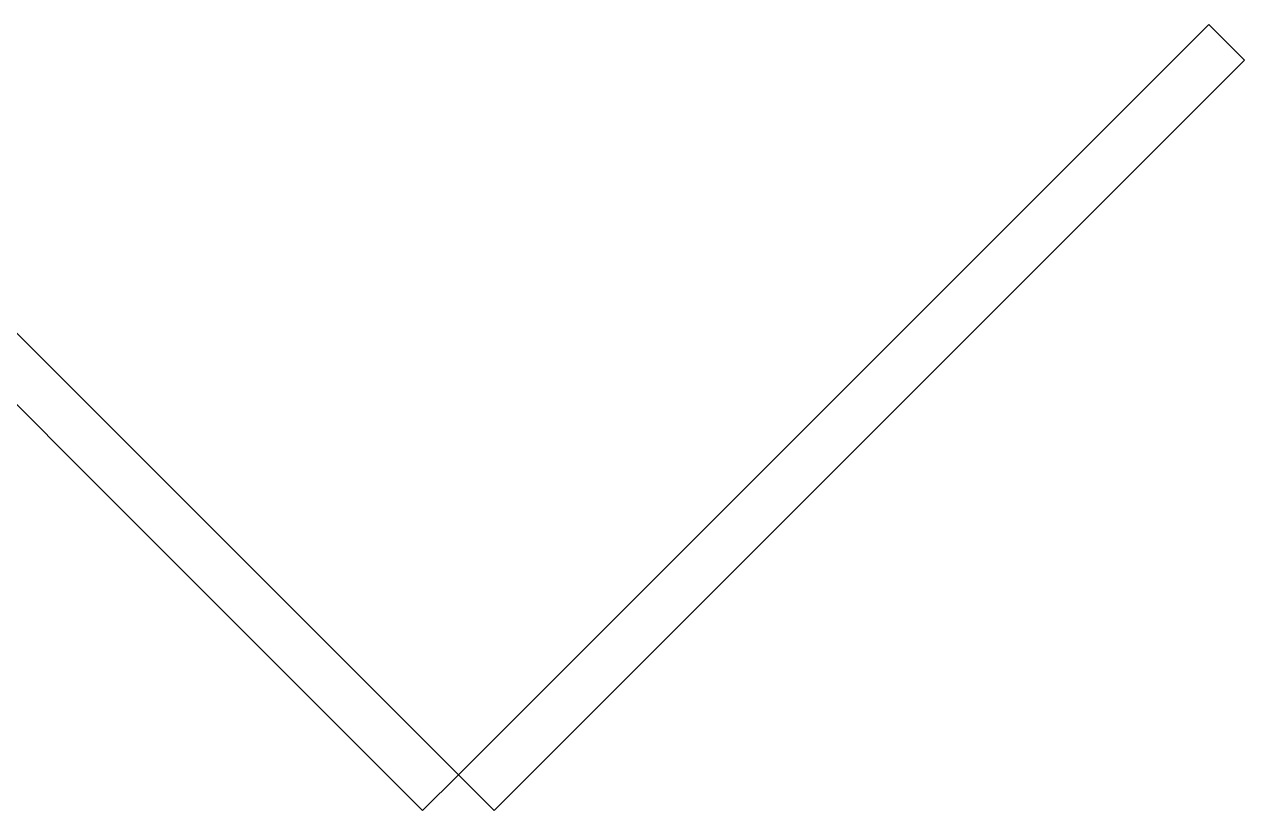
# Model space of a CAD drawing. Header units: metres. Extents: x -54 to 264, y -14 to 31.
# Drawn here: x 34.472 to 35.076, y 6.841 to 7.23 of the extents above; entities that cross this region are included whole.
import ezdxf

# ---------------------------------------------------------------- set-up
doc = ezdxf.new("R2010")
doc.units = ezdxf.units.M
doc.header["$LTSCALE"] = 0.001
doc.layers.add('JACH-Arq-Puertas01-', color=7, linetype='Continuous', lineweight=13, true_color=0x404040)

msp = doc.modelspace()

# ---------------------------------------------------------------- linework, layer by layer
at = {"layer": 'JACH-Arq-Puertas01-', "ltscale": 100}
for points in [[(34.31574210018606, 7.230177669529688), (34.68697316030901, 6.858946609406736), (34.66929549077935, 6.841268939877075), (34.2980644306564, 7.212500000000013)], [(35.05820422043195, 7.230177669529688), (34.68697316030901, 6.858946609406736), (34.70465082983867, 6.841268939877075), (35.07588188996161, 7.212500000000013)]]:
    msp.add_lwpolyline(points, close=True, dxfattribs=at)

doc.saveas('drawing.dxf')
